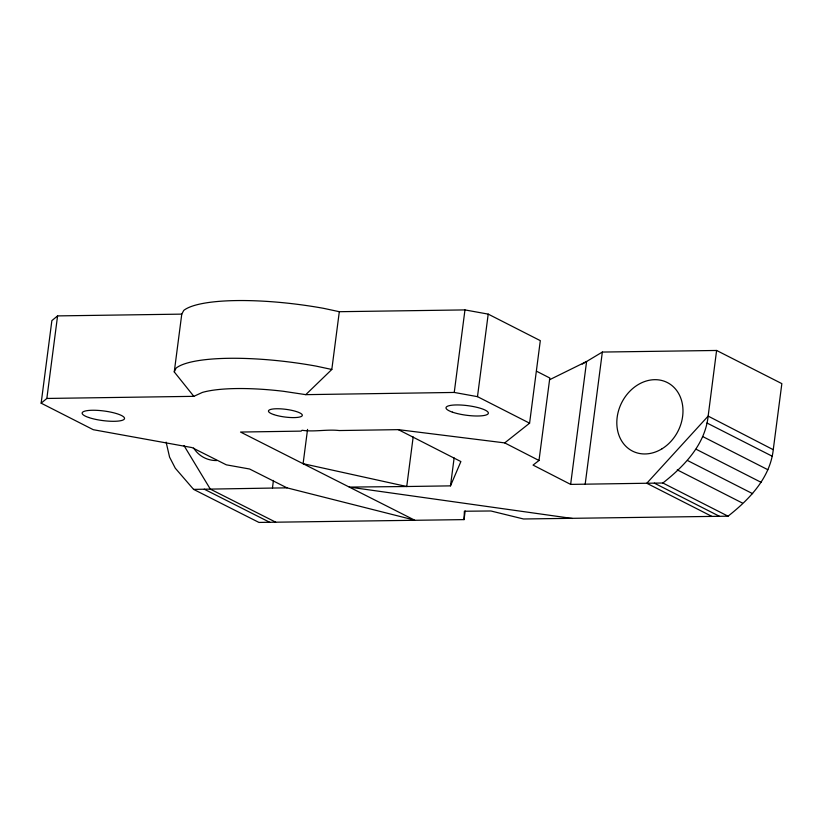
<?xml version="1.0" encoding="UTF-8"?>
<svg xmlns="http://www.w3.org/2000/svg" width="823" height="823" viewBox="0 0 823 823"><rect width="100%" height="100%" fill="white"/><g stroke="black" fill="none" stroke-linecap="round" stroke-linejoin="round"><path stroke-width="1.23" d="M166.123 442.146L169.579 457.135L175.289 468.205L193.59 489.387L258.947 522.43L464.038 519.611L464.378 511.237L490.899 510.98L523.521 518.984L728.046 516.186C749.465 499.304 770.287 477.752 773.311 449.286L781.85 383.631L716.596 350.464L602.343 352.059L582.231 364.116M716.596 350.464L708.15 416.109C705.126 444.564 684.294 466.116 662.875 483.008L570.637 484.397L533.057 465.098L538.993 460.489L549.805 378.014L536.503 371.194M41.15 403.177L51.87 320.62L57.579 315.898L181.77 314.129L183.745 310.425A116.218 26.346 7.4 0 1 323.614 308.337L339.313 311.701L464.964 309.911L488.204 314.119L540.31 340.65L529.59 423.187L504.715 442.897L398.342 429.647L339.271 430.542C327.04 429.122 314.427 432.116 302.031 430.285L301.084 431.118L240.532 432.054L414.597 520.136L287.001 487.854L249.616 469.017L226.315 464.83L192.026 447.589L93.266 429.699L41.15 403.177L46.849 398.455L193.827 396.336L202.386 392.427A94.974 21.521 7.4 0 1 283.307 391.275L305.775 394.649L454.245 392.448L477.484 396.655L529.59 423.187M46.849 398.455L57.579 315.898M193.827 396.336L174.26 371.914L181.77 314.129M193.59 489.387L272.444 488.06L273.431 480.447M307.555 429.4L303.101 463.688L406.737 486.516L450.49 485.868L460.88 461.569L398.342 429.647M305.775 394.649L331.813 369.476L339.313 311.701M413.177 436.92L406.737 486.516L349.271 487.082L572.314 518.469M454.245 392.448L464.964 309.911M450.49 485.868L454.131 457.917M477.484 396.655L488.204 314.119M570.637 484.397L586.593 361.492L549.455 379.804M585.184 484.181L602.343 352.059M464.038 519.611L465.17 510.98M174.26 371.914L176.081 368.107A116.218 26.336 7.4 0 1 316.114 366.112L331.813 369.476M773.034 449.595L708.15 416.109L646.796 483.266L711.967 516.443M272.444 488.06L287.001 487.854M275.674 522.163L210.328 489.129L184.013 445.613M204.299 489.212L269.656 522.255M706.988 423.012L772.149 456.189M702.698 436.55L767.869 469.727M696.104 449.235L761.275 482.412M687.503 460.499L752.664 493.687M677.247 469.871L742.418 503.048M662.875 483.008L728.046 516.186M654.336 483.142L719.497 516.319M504.715 442.897L538.993 460.489M216.768 460.551A38.455 31.572 -63.1 0 1 193.621 448M452.403 412.148A21.367 4.845 7.4 0 0 487.72 414.195A21.367 4.845 7.4 0 0 461.394 405.06A21.367 4.845 7.4 0 0 452.403 412.148M88.565 417.456A21.367 4.835 7.4 0 0 123.892 419.504A21.367 4.835 7.4 0 0 97.567 410.379A21.367 4.835 7.4 0 0 88.565 417.456M662.083 448.751A38.455 31.562 -63.1 0 0 670.457 384.423A38.455 31.562 -63.1 0 0 617.168 417.292A38.455 31.562 -63.1 0 0 662.083 448.751M273.575 414.525A17.088 3.878 7.4 0 0 301.825 416.15A17.088 3.878 7.4 0 0 280.715 408.846A17.088 3.878 7.4 0 0 273.575 414.525"/></g></svg>
